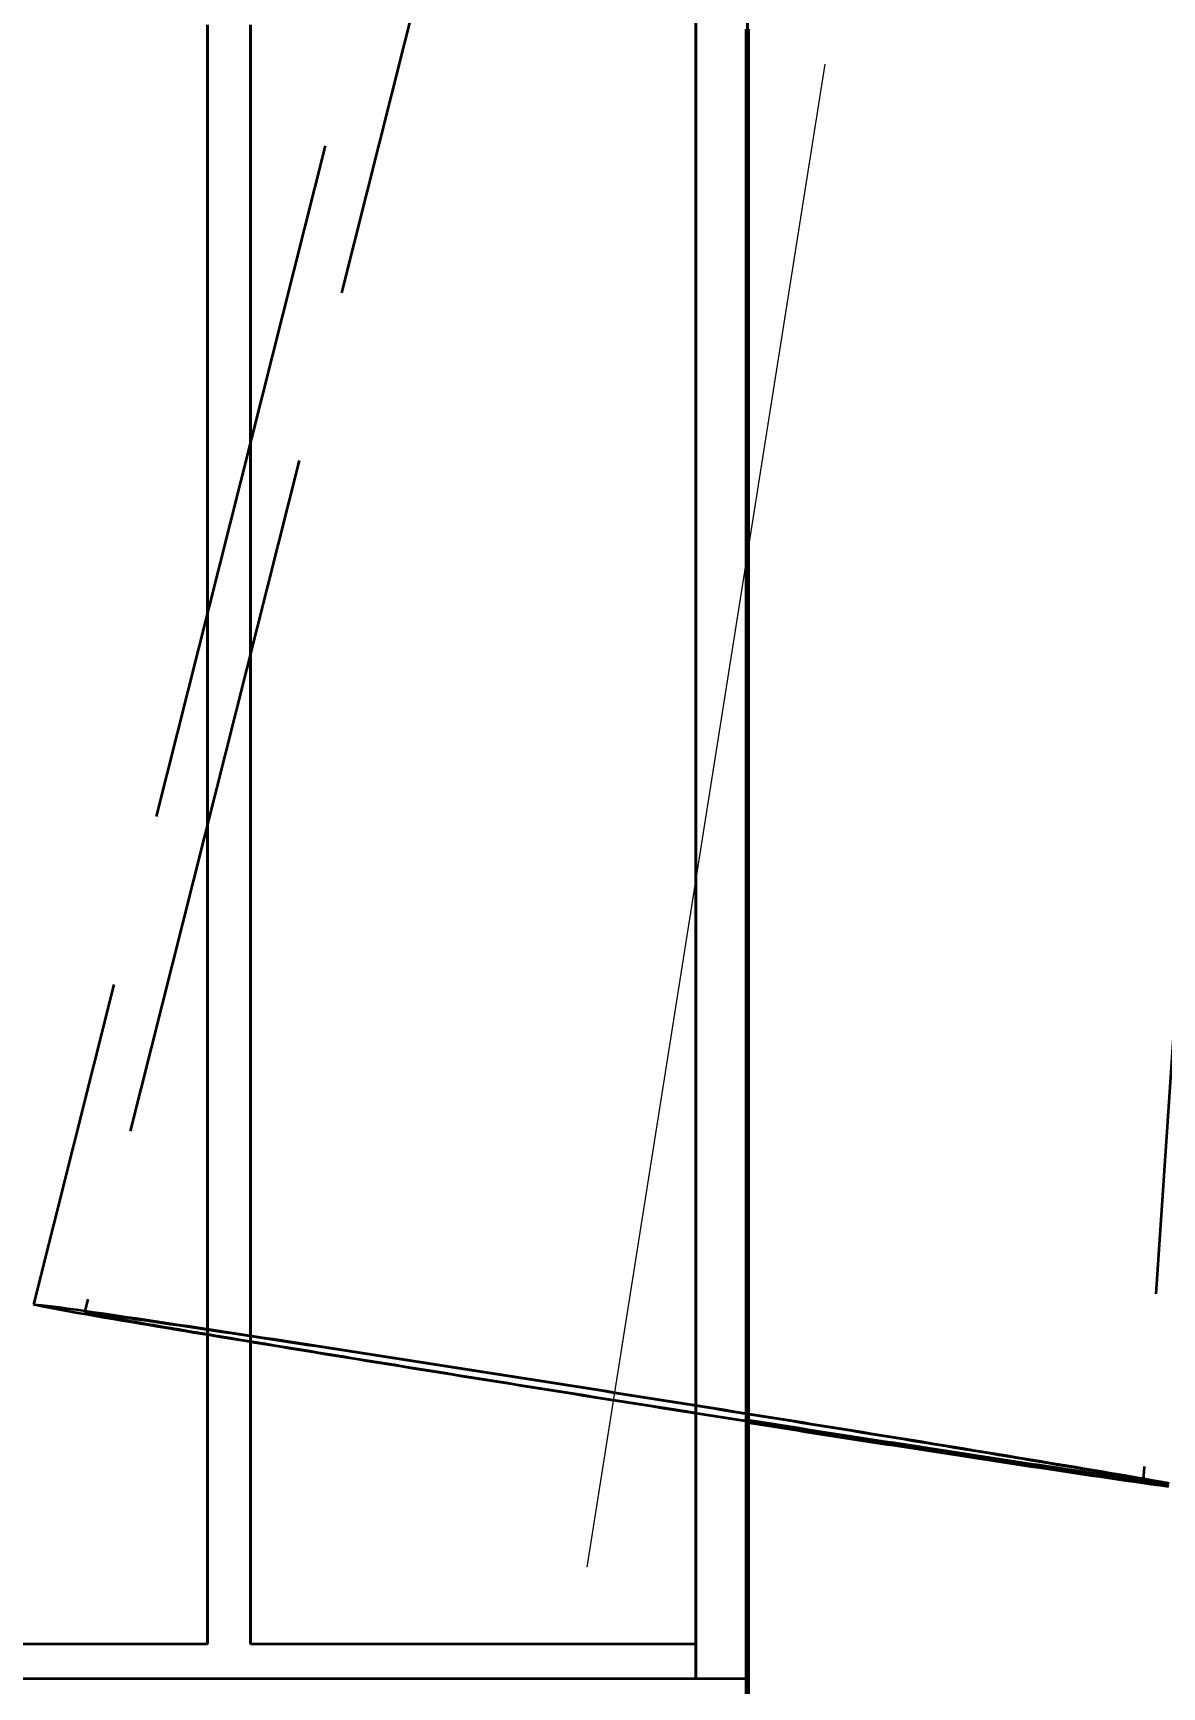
# Model space of a CAD drawing. Header units: millimetres. Extents: x 0 to 2382, y 0 to 420.
# Drawn here: x 140.27 to 146.8, y 218.35 to 227.91 of the extents above; entities that cross this region are included whole.
import ezdxf

# ---------------------------------------------------------------- set-up
doc = ezdxf.new("R2010")
doc.units = ezdxf.units.MM
doc.linetypes.add('IRAM-E-TRAZOS', pattern=[5, 4, -1])
doc.linetypes.add('IRAM-F-TRAZO-PUNTO', pattern=[20, 15, -2, 1, -2])
for name, color, linetype, lineweight in [('01-VISIBLE', 7, 'CONTINUOUS', 70), ('02-OCULTA', 4, 'IRAM-E-TRAZOS', 35), ('03-EJE', 1, 'IRAM-F-TRAZO-PUNTO', 18), ('04-COTA', 3, 'CONTINUOUS', 18)]:
    doc.layers.add(name, color=color, linetype=linetype, lineweight=lineweight)
doc.styles.add('ISO3098', font='isocpeur.ttf')
doc.dimstyles.new('FLAMA-IRAM', dxfattribs={"dimtxt": 3.5, "dimasz": 3.5, "dimexe": 2, "dimexo": 1.5, "dimgap": 1, "dimtad": 1, "dimdec": 1, "dimtxsty": 'ISO3098', "dimblk": 'IRAM_FLECHA', "dimblk1": 'IRAM_FLECHA', "dimblk2": 'IRAM_FLECHA', "dimcen": 2.5, "dimclrd": 256, "dimclre": 256, "dimclrt": 256, "dimazin": 3, "dimtfac": 1, "dimtmove": 0, "dimatfit": 3, "dimlwd": 18, "dimlwe": 18})

# ---------------------------------------------------------------- blocks, each defined once
blk = doc.blocks.new('IRAM_FLECHA')
blk.add_solid([(0, 0), (-1, 0.125), (-1, -0.125)])

msp = doc.modelspace()

# ---------------------------------------------------------------- linework, layer by layer
at = {"layer": '01-VISIBLE'}
for points in [[(144.4, 218.3125), (144.4, 218.4), (144.4, 218.4875), (144.4, 218.575), (144.4, 218.6625), (144.4, 218.75), (144.4, 218.8375), (144.4, 218.925), (144.4, 219.0125), (144.4, 219.1), (144.4, 219.1875), (144.4, 219.275), (144.4, 219.3625), (144.4, 219.45), (144.4, 219.5375), (144.4, 219.625), (144.4, 219.7125), (144.4, 219.8), (144.4, 219.8875), (144.4, 219.975), (144.4, 220.0625), (144.4, 220.15), (144.4, 220.2375), (144.4, 220.325), (144.4, 220.4125), (144.4, 220.5), (144.4, 220.5875), (144.4, 220.675), (144.4, 220.7625), (144.4, 220.85), (144.4, 220.9375), (144.4, 221.025), (144.4, 221.1125), (144.4, 221.2), (144.4, 221.2875), (144.4, 221.375), (144.4, 221.4625), (144.4, 221.55), (144.4, 221.6375), (144.4, 221.725), (144.4, 221.8125), (144.4, 221.9), (144.4, 221.9875), (144.4, 222.075), (144.4, 222.1625), (144.4, 222.25), (144.4, 222.3375), (144.4, 222.425), (144.4, 222.5125), (144.4, 222.6), (144.4, 222.6875), (144.4, 222.775), (144.4, 222.8625), (144.4, 222.95), (144.4, 223.0375), (144.4, 223.125), (144.4, 223.2125), (144.4, 223.3), (144.4, 223.3875), (144.4, 223.475), (144.4, 223.5625), (144.4, 223.65), (144.4, 223.7375), (144.4, 223.825), (144.4, 223.9125), (144.4, 224), (144.4, 224.0875), (144.4, 224.175), (144.4, 224.2625), (144.4, 224.35), (144.4, 224.4375), (144.4, 224.525), (144.4, 224.6125), (144.4, 224.7), (144.4, 224.7875), (144.4, 224.875), (144.4, 224.9625), (144.4, 225.05), (144.4, 225.1375), (144.4, 225.225), (144.4, 225.3125), (144.4, 225.4), (144.4, 225.4875), (144.4, 225.575), (144.4, 225.6625), (144.4, 225.75), (144.4, 225.8375), (144.4, 225.925), (144.4, 226.0125), (144.4, 226.1), (144.4, 226.1875), (144.4, 226.275), (144.4, 226.3625), (144.4, 226.45), (144.4, 226.5375), (144.4, 226.625), (144.4, 226.7125), (144.4, 226.8), (144.4, 226.8875), (144.4, 226.975), (144.4, 227.0625), (144.4, 227.15), (144.4, 227.2375), (144.4, 227.325), (144.4, 227.4125), (144.4, 227.5), (144.4, 227.5875), (144.4, 227.675), (144.4, 227.7625), (144.4, 227.85), (144.4, 227.9375)], [(146.8353, 219.5172), (146.7855, 219.524), (146.7357, 219.5309), (146.6859, 219.538), (146.6361, 219.5451), (146.5864, 219.5523), (146.5366, 219.5596), (146.4869, 219.5668), (146.4372, 219.5741), (146.3874, 219.5815), (146.3377, 219.5889), (146.288, 219.5963), (146.2383, 219.6037), (146.1886, 219.6111), (146.1389, 219.6186), (146.0891, 219.6261), (146.0394, 219.6336), (145.9897, 219.6411), (145.94, 219.6486), (145.8903, 219.6562), (145.8406, 219.6637), (145.7909, 219.6713), (145.7412, 219.6789), (145.6916, 219.6864), (145.6419, 219.694), (145.5922, 219.7017), (145.5425, 219.7093), (145.4928, 219.7169), (145.4431, 219.7245), (145.3934, 219.7322), (145.3438, 219.7398), (145.2941, 219.7475), (145.2444, 219.7552), (145.1947, 219.7628), (145.145, 219.7705), (145.0954, 219.7782), (145.0457, 219.7859), (144.996, 219.7936), (144.9463, 219.8013), (144.8967, 219.809), (144.847, 219.8168), (144.7973, 219.8245), (144.7477, 219.8322), (144.698, 219.84), (144.6483, 219.8477), (144.5987, 219.8555), (144.549, 219.8633), (144.4993, 219.871), (144.4497, 219.8788), (144.4, 219.8866)]]:
    msp.add_lwpolyline(points, dxfattribs=at)
at = {"layer": '02-OCULTA'}
for p, q in [((145.4714, 239.989), (140.5649, 220.5174)), ((148.0394, 239.5823), (146.6886, 219.5475)), ((144.4, 236.9601), (140.2686, 220.5643)), ((141.275, 218.6), (138.7, 218.6)), ((144.1, 218.6), (141.525, 218.6)), ((144.4, 218.4), (138.4, 218.4)), ((144.1, 218.4), (138.7, 218.4))]:
    msp.add_line(p, q, dxfattribs=at)
for points in [[(144.1, 218.4), (144.1, 218.463), (144.1, 218.526), (144.1, 218.589), (144.1, 218.652), (144.1, 218.715), (144.1, 218.778), (144.1, 218.841), (144.1, 218.904), (144.1, 218.967), (144.1, 219.03), (144.1, 219.093), (144.1, 219.156), (144.1, 219.219), (144.1, 219.282), (144.1, 219.345), (144.1, 219.408), (144.1, 219.471), (144.1, 219.534), (144.1, 219.597), (144.1, 219.66), (144.1, 219.723), (144.1, 219.786), (144.1, 219.849), (144.1, 219.912), (144.1, 219.975), (144.1, 220.038), (144.1, 220.101), (144.1, 220.164), (144.1, 220.227), (144.1, 220.29), (144.1, 220.353), (144.1, 220.416), (144.1, 220.479), (144.1, 220.542), (144.1, 220.605), (144.1, 220.668), (144.1, 220.731), (144.1, 220.794), (144.1, 220.857), (144.1, 220.92), (144.1, 220.983), (144.1, 221.046), (144.1, 221.109), (144.1, 221.172), (144.1, 221.235), (144.1, 221.298), (144.1, 221.361), (144.1, 221.424), (144.1, 221.487), (144.1, 221.55), (144.1, 221.613), (144.1, 221.676), (144.1, 221.739), (144.1, 221.802), (144.1, 221.865), (144.1, 221.928), (144.1, 221.991), (144.1, 222.054), (144.1, 222.117), (144.1, 222.18), (144.1, 222.243), (144.1, 222.306), (144.1, 222.369), (144.1, 222.432), (144.1, 222.495), (144.1, 222.558), (144.1, 222.621), (144.1, 222.684), (144.1, 222.747), (144.1, 222.81), (144.1, 222.873), (144.1, 222.936), (144.1, 222.999), (144.1, 223.062), (144.1, 223.125), (144.1, 223.188), (144.1, 223.251), (144.1, 223.314), (144.1, 223.377), (144.1, 223.44), (144.1, 223.503), (144.1, 223.566), (144.1, 223.629), (144.1, 223.692), (144.1, 223.755), (144.1, 223.818), (144.1, 223.881), (144.1, 223.944), (144.1, 224.007), (144.1, 224.07), (144.1, 224.133), (144.1, 224.196), (144.1, 224.259), (144.1, 224.322), (144.1, 224.385), (144.1, 224.448), (144.1, 224.511), (144.1, 224.574), (144.1, 224.637), (144.1, 224.7), (144.1, 224.763), (144.1, 224.826), (144.1, 224.889), (144.1, 224.952), (144.1, 225.015), (144.1, 225.078), (144.1, 225.141), (144.1, 225.204), (144.1, 225.267), (144.1, 225.33), (144.1, 225.393), (144.1, 225.456), (144.1, 225.519), (144.1, 225.582), (144.1, 225.645), (144.1, 225.708), (144.1, 225.771), (144.1, 225.834), (144.1, 225.897), (144.1, 225.96), (144.1, 226.023), (144.1, 226.086), (144.1, 226.149), (144.1, 226.212), (144.1, 226.275), (144.1, 226.338), (144.1, 226.401), (144.1, 226.464), (144.1, 226.527), (144.1, 226.59), (144.1, 226.653), (144.1, 226.716), (144.1, 226.779), (144.1, 226.842), (144.1, 226.905), (144.1, 226.968), (144.1, 227.031), (144.1, 227.094), (144.1, 227.157), (144.1, 227.22), (144.1, 227.283), (144.1, 227.346), (144.1, 227.409), (144.1, 227.472), (144.1, 227.535), (144.1, 227.598), (144.1, 227.661), (144.1, 227.724), (144.1, 227.787), (144.1, 227.85), (144.1, 227.913), (144.1, 227.976)], [(144.1, 227.976), (144.1, 227.913), (144.1, 227.85), (144.1, 227.787), (144.1, 227.724), (144.1, 227.661), (144.1, 227.598), (144.1, 227.535), (144.1, 227.472), (144.1, 227.409), (144.1, 227.346), (144.1, 227.283), (144.1, 227.22), (144.1, 227.157), (144.1, 227.094), (144.1, 227.031), (144.1, 226.968), (144.1, 226.905), (144.1, 226.842), (144.1, 226.779), (144.1, 226.716), (144.1, 226.653), (144.1, 226.59), (144.1, 226.527), (144.1, 226.464), (144.1, 226.401), (144.1, 226.338), (144.1, 226.275), (144.1, 226.212), (144.1, 226.149), (144.1, 226.086), (144.1, 226.023), (144.1, 225.96), (144.1, 225.897), (144.1, 225.834), (144.1, 225.771), (144.1, 225.708), (144.1, 225.645), (144.1, 225.582), (144.1, 225.519), (144.1, 225.456), (144.1, 225.393), (144.1, 225.33), (144.1, 225.267), (144.1, 225.204), (144.1, 225.141), (144.1, 225.078), (144.1, 225.015), (144.1, 224.952), (144.1, 224.889), (144.1, 224.826), (144.1, 224.763), (144.1, 224.7), (144.1, 224.637), (144.1, 224.574), (144.1, 224.511), (144.1, 224.448), (144.1, 224.385), (144.1, 224.322), (144.1, 224.259), (144.1, 224.196), (144.1, 224.133), (144.1, 224.07), (144.1, 224.007), (144.1, 223.944), (144.1, 223.881), (144.1, 223.818), (144.1, 223.755), (144.1, 223.692), (144.1, 223.629), (144.1, 223.566), (144.1, 223.503), (144.1, 223.44), (144.1, 223.377), (144.1, 223.314), (144.1, 223.251), (144.1, 223.188), (144.1, 223.125), (144.1, 223.062), (144.1, 222.999), (144.1, 222.936), (144.1, 222.873), (144.1, 222.81), (144.1, 222.747), (144.1, 222.684), (144.1, 222.621), (144.1, 222.558), (144.1, 222.495), (144.1, 222.432), (144.1, 222.369), (144.1, 222.306), (144.1, 222.243), (144.1, 222.18), (144.1, 222.117), (144.1, 222.054), (144.1, 221.991), (144.1, 221.928), (144.1, 221.865), (144.1, 221.802), (144.1, 221.739), (144.1, 221.676), (144.1, 221.613), (144.1, 221.55), (144.1, 221.487), (144.1, 221.424), (144.1, 221.361), (144.1, 221.298), (144.1, 221.235), (144.1, 221.172), (144.1, 221.109), (144.1, 221.046), (144.1, 220.983), (144.1, 220.92), (144.1, 220.857), (144.1, 220.794), (144.1, 220.731), (144.1, 220.668), (144.1, 220.605), (144.1, 220.542), (144.1, 220.479), (144.1, 220.416), (144.1, 220.353), (144.1, 220.29), (144.1, 220.227), (144.1, 220.164), (144.1, 220.101), (144.1, 220.038), (144.1, 219.975), (144.1, 219.912), (144.1, 219.849), (144.1, 219.786), (144.1, 219.723), (144.1, 219.66), (144.1, 219.597), (144.1, 219.534), (144.1, 219.471), (144.1, 219.408), (144.1, 219.345), (144.1, 219.282), (144.1, 219.219), (144.1, 219.156), (144.1, 219.093), (144.1, 219.03), (144.1, 218.967), (144.1, 218.904), (144.1, 218.841), (144.1, 218.778), (144.1, 218.715), (144.1, 218.652), (144.1, 218.589), (144.1, 218.526), (144.1, 218.463), (144.1, 218.4)], [(144.4, 218.4), (144.4, 218.463), (144.4, 218.526), (144.4, 218.589), (144.4, 218.652), (144.4, 218.715), (144.4, 218.778), (144.4, 218.841), (144.4, 218.904), (144.4, 218.967), (144.4, 219.03), (144.4, 219.093), (144.4, 219.156), (144.4, 219.219), (144.4, 219.282), (144.4, 219.345), (144.4, 219.408), (144.4, 219.471), (144.4, 219.534), (144.4, 219.597), (144.4, 219.66), (144.4, 219.723), (144.4, 219.786), (144.4, 219.849), (144.4, 219.912), (144.4, 219.975), (144.4, 220.038), (144.4, 220.101), (144.4, 220.164), (144.4, 220.227), (144.4, 220.29), (144.4, 220.353), (144.4, 220.416), (144.4, 220.479), (144.4, 220.542), (144.4, 220.605), (144.4, 220.668), (144.4, 220.731), (144.4, 220.794), (144.4, 220.857), (144.4, 220.92), (144.4, 220.983), (144.4, 221.046), (144.4, 221.109), (144.4, 221.172), (144.4, 221.235), (144.4, 221.298), (144.4, 221.361), (144.4, 221.424), (144.4, 221.487), (144.4, 221.55), (144.4, 221.613), (144.4, 221.676), (144.4, 221.739), (144.4, 221.802), (144.4, 221.865), (144.4, 221.928), (144.4, 221.991), (144.4, 222.054), (144.4, 222.117), (144.4, 222.18), (144.4, 222.243), (144.4, 222.306), (144.4, 222.369), (144.4, 222.432), (144.4, 222.495), (144.4, 222.558), (144.4, 222.621), (144.4, 222.684), (144.4, 222.747), (144.4, 222.81), (144.4, 222.873), (144.4, 222.936), (144.4, 222.999), (144.4, 223.062), (144.4, 223.125), (144.4, 223.188), (144.4, 223.251), (144.4, 223.314), (144.4, 223.377), (144.4, 223.44), (144.4, 223.503), (144.4, 223.566), (144.4, 223.629), (144.4, 223.692), (144.4, 223.755), (144.4, 223.818), (144.4, 223.881), (144.4, 223.944), (144.4, 224.007), (144.4, 224.07), (144.4, 224.133), (144.4, 224.196), (144.4, 224.259), (144.4, 224.322), (144.4, 224.385), (144.4, 224.448), (144.4, 224.511), (144.4, 224.574), (144.4, 224.637), (144.4, 224.7), (144.4, 224.763), (144.4, 224.826), (144.4, 224.889), (144.4, 224.952), (144.4, 225.015), (144.4, 225.078), (144.4, 225.141), (144.4, 225.204), (144.4, 225.267), (144.4, 225.33), (144.4, 225.393), (144.4, 225.456), (144.4, 225.519), (144.4, 225.582), (144.4, 225.645), (144.4, 225.708), (144.4, 225.771), (144.4, 225.834), (144.4, 225.897), (144.4, 225.96), (144.4, 226.023), (144.4, 226.086), (144.4, 226.149), (144.4, 226.212), (144.4, 226.275), (144.4, 226.338), (144.4, 226.401), (144.4, 226.464), (144.4, 226.527), (144.4, 226.59), (144.4, 226.653), (144.4, 226.716), (144.4, 226.779), (144.4, 226.842), (144.4, 226.905), (144.4, 226.968), (144.4, 227.031), (144.4, 227.094), (144.4, 227.157), (144.4, 227.22), (144.4, 227.283), (144.4, 227.346), (144.4, 227.409), (144.4, 227.472), (144.4, 227.535), (144.4, 227.598), (144.4, 227.661), (144.4, 227.724), (144.4, 227.787), (144.4, 227.85), (144.4, 227.913), (144.4, 227.976)], [(144.4, 227.976), (144.4, 227.913), (144.4, 227.85), (144.4, 227.787), (144.4, 227.724), (144.4, 227.661), (144.4, 227.598), (144.4, 227.535), (144.4, 227.472), (144.4, 227.409), (144.4, 227.346), (144.4, 227.283), (144.4, 227.22), (144.4, 227.157), (144.4, 227.094), (144.4, 227.031), (144.4, 226.968), (144.4, 226.905), (144.4, 226.842), (144.4, 226.779), (144.4, 226.716), (144.4, 226.653), (144.4, 226.59), (144.4, 226.527), (144.4, 226.464), (144.4, 226.401), (144.4, 226.338), (144.4, 226.275), (144.4, 226.212), (144.4, 226.149), (144.4, 226.086), (144.4, 226.023), (144.4, 225.96), (144.4, 225.897), (144.4, 225.834), (144.4, 225.771), (144.4, 225.708), (144.4, 225.645), (144.4, 225.582), (144.4, 225.519), (144.4, 225.456), (144.4, 225.393), (144.4, 225.33), (144.4, 225.267), (144.4, 225.204), (144.4, 225.141), (144.4, 225.078), (144.4, 225.015), (144.4, 224.952), (144.4, 224.889), (144.4, 224.826), (144.4, 224.763), (144.4, 224.7), (144.4, 224.637), (144.4, 224.574), (144.4, 224.511), (144.4, 224.448), (144.4, 224.385), (144.4, 224.322), (144.4, 224.259), (144.4, 224.196), (144.4, 224.133), (144.4, 224.07), (144.4, 224.007), (144.4, 223.944), (144.4, 223.881), (144.4, 223.818), (144.4, 223.755), (144.4, 223.692), (144.4, 223.629), (144.4, 223.566), (144.4, 223.503), (144.4, 223.44), (144.4, 223.377), (144.4, 223.314), (144.4, 223.251), (144.4, 223.188), (144.4, 223.125), (144.4, 223.062), (144.4, 222.999), (144.4, 222.936), (144.4, 222.873), (144.4, 222.81), (144.4, 222.747), (144.4, 222.684), (144.4, 222.621), (144.4, 222.558), (144.4, 222.495), (144.4, 222.432), (144.4, 222.369), (144.4, 222.306), (144.4, 222.243), (144.4, 222.18), (144.4, 222.117), (144.4, 222.054), (144.4, 221.991), (144.4, 221.928), (144.4, 221.865), (144.4, 221.802), (144.4, 221.739), (144.4, 221.676), (144.4, 221.613), (144.4, 221.55), (144.4, 221.487), (144.4, 221.424), (144.4, 221.361), (144.4, 221.298), (144.4, 221.235), (144.4, 221.172), (144.4, 221.109), (144.4, 221.046), (144.4, 220.983), (144.4, 220.92), (144.4, 220.857), (144.4, 220.794), (144.4, 220.731), (144.4, 220.668), (144.4, 220.605), (144.4, 220.542), (144.4, 220.479), (144.4, 220.416), (144.4, 220.353), (144.4, 220.29), (144.4, 220.227), (144.4, 220.164), (144.4, 220.101), (144.4, 220.038), (144.4, 219.975), (144.4, 219.912), (144.4, 219.849), (144.4, 219.786), (144.4, 219.723), (144.4, 219.66), (144.4, 219.597), (144.4, 219.534), (144.4, 219.471), (144.4, 219.408), (144.4, 219.345), (144.4, 219.282), (144.4, 219.219), (144.4, 219.156), (144.4, 219.093), (144.4, 219.03), (144.4, 218.967), (144.4, 218.904), (144.4, 218.841), (144.4, 218.778), (144.4, 218.715), (144.4, 218.652), (144.4, 218.589), (144.4, 218.526), (144.4, 218.463), (144.4, 218.4)], [(141.275, 218.6), (141.275, 218.662), (141.275, 218.724), (141.275, 218.786), (141.275, 218.848), (141.275, 218.91), (141.275, 218.972), (141.275, 219.034), (141.275, 219.096), (141.275, 219.158), (141.275, 219.22), (141.275, 219.282), (141.275, 219.344), (141.275, 219.406), (141.275, 219.468), (141.275, 219.53), (141.275, 219.592), (141.275, 219.654), (141.275, 219.716), (141.275, 219.778), (141.275, 219.84), (141.275, 219.902), (141.275, 219.964), (141.275, 220.026), (141.275, 220.088), (141.275, 220.15), (141.275, 220.212), (141.275, 220.274), (141.275, 220.336), (141.275, 220.398), (141.275, 220.46), (141.275, 220.522), (141.275, 220.584), (141.275, 220.646), (141.275, 220.708), (141.275, 220.77), (141.275, 220.832), (141.275, 220.894), (141.275, 220.956), (141.275, 221.018), (141.275, 221.08), (141.275, 221.142), (141.275, 221.204), (141.275, 221.266), (141.275, 221.328), (141.275, 221.39), (141.275, 221.452), (141.275, 221.514), (141.275, 221.576), (141.275, 221.638), (141.275, 221.7), (141.275, 221.762), (141.275, 221.824), (141.275, 221.886), (141.275, 221.948), (141.275, 222.01), (141.275, 222.072), (141.275, 222.134), (141.275, 222.196), (141.275, 222.258), (141.275, 222.32), (141.275, 222.382), (141.275, 222.444), (141.275, 222.506), (141.275, 222.568), (141.275, 222.63), (141.275, 222.692), (141.275, 222.754), (141.275, 222.816), (141.275, 222.878), (141.275, 222.94), (141.275, 223.002), (141.275, 223.064), (141.275, 223.126), (141.275, 223.188), (141.275, 223.25), (141.275, 223.312), (141.275, 223.374), (141.275, 223.436), (141.275, 223.498), (141.275, 223.56), (141.275, 223.622), (141.275, 223.684), (141.275, 223.746), (141.275, 223.808), (141.275, 223.87), (141.275, 223.932), (141.275, 223.994), (141.275, 224.056), (141.275, 224.118), (141.275, 224.18), (141.275, 224.242), (141.275, 224.304), (141.275, 224.366), (141.275, 224.428), (141.275, 224.49), (141.275, 224.552), (141.275, 224.614), (141.275, 224.676), (141.275, 224.738), (141.275, 224.8), (141.275, 224.862), (141.275, 224.924), (141.275, 224.986), (141.275, 225.048), (141.275, 225.11), (141.275, 225.172), (141.275, 225.234), (141.275, 225.296), (141.275, 225.358), (141.275, 225.42), (141.275, 225.482), (141.275, 225.544), (141.275, 225.606), (141.275, 225.668), (141.275, 225.73), (141.275, 225.792), (141.275, 225.854), (141.275, 225.916), (141.275, 225.978), (141.275, 226.04), (141.275, 226.102), (141.275, 226.164), (141.275, 226.226), (141.275, 226.288), (141.275, 226.35), (141.275, 226.412), (141.275, 226.474), (141.275, 226.536), (141.275, 226.598), (141.275, 226.66), (141.275, 226.722), (141.275, 226.784), (141.275, 226.846), (141.275, 226.908), (141.275, 226.97), (141.275, 227.032), (141.275, 227.094), (141.275, 227.156), (141.275, 227.218), (141.275, 227.28), (141.275, 227.342), (141.275, 227.404), (141.275, 227.466), (141.275, 227.528), (141.275, 227.59), (141.275, 227.652), (141.275, 227.714), (141.275, 227.776), (141.275, 227.838), (141.275, 227.9), (141.275, 227.962)], [(141.275, 227.962), (141.275, 227.9), (141.275, 227.838), (141.275, 227.776), (141.275, 227.714), (141.275, 227.652), (141.275, 227.59), (141.275, 227.528), (141.275, 227.466), (141.275, 227.404), (141.275, 227.342), (141.275, 227.28), (141.275, 227.218), (141.275, 227.156), (141.275, 227.094), (141.275, 227.032), (141.275, 226.97), (141.275, 226.908), (141.275, 226.846), (141.275, 226.784), (141.275, 226.722), (141.275, 226.66), (141.275, 226.598), (141.275, 226.536), (141.275, 226.474), (141.275, 226.412), (141.275, 226.35), (141.275, 226.288), (141.275, 226.226), (141.275, 226.164), (141.275, 226.102), (141.275, 226.04), (141.275, 225.978), (141.275, 225.916), (141.275, 225.854), (141.275, 225.792), (141.275, 225.73), (141.275, 225.668), (141.275, 225.606), (141.275, 225.544), (141.275, 225.482), (141.275, 225.42), (141.275, 225.358), (141.275, 225.296), (141.275, 225.234), (141.275, 225.172), (141.275, 225.11), (141.275, 225.048), (141.275, 224.986), (141.275, 224.924), (141.275, 224.862), (141.275, 224.8), (141.275, 224.738), (141.275, 224.676), (141.275, 224.614), (141.275, 224.552), (141.275, 224.49), (141.275, 224.428), (141.275, 224.366), (141.275, 224.304), (141.275, 224.242), (141.275, 224.18), (141.275, 224.118), (141.275, 224.056), (141.275, 223.994), (141.275, 223.932), (141.275, 223.87), (141.275, 223.808), (141.275, 223.746), (141.275, 223.684), (141.275, 223.622), (141.275, 223.56), (141.275, 223.498), (141.275, 223.436), (141.275, 223.374), (141.275, 223.312), (141.275, 223.25), (141.275, 223.188), (141.275, 223.126), (141.275, 223.064), (141.275, 223.002), (141.275, 222.94), (141.275, 222.878), (141.275, 222.816), (141.275, 222.754), (141.275, 222.692), (141.275, 222.63), (141.275, 222.568), (141.275, 222.506), (141.275, 222.444), (141.275, 222.382), (141.275, 222.32), (141.275, 222.258), (141.275, 222.196), (141.275, 222.134), (141.275, 222.072), (141.275, 222.01), (141.275, 221.948), (141.275, 221.886), (141.275, 221.824), (141.275, 221.762), (141.275, 221.7), (141.275, 221.638), (141.275, 221.576), (141.275, 221.514), (141.275, 221.452), (141.275, 221.39), (141.275, 221.328), (141.275, 221.266), (141.275, 221.204), (141.275, 221.142), (141.275, 221.08), (141.275, 221.018), (141.275, 220.956), (141.275, 220.894), (141.275, 220.832), (141.275, 220.77), (141.275, 220.708), (141.275, 220.646), (141.275, 220.584), (141.275, 220.522), (141.275, 220.46), (141.275, 220.398), (141.275, 220.336), (141.275, 220.274), (141.275, 220.212), (141.275, 220.15), (141.275, 220.088), (141.275, 220.026), (141.275, 219.964), (141.275, 219.902), (141.275, 219.84), (141.275, 219.778), (141.275, 219.716), (141.275, 219.654), (141.275, 219.592), (141.275, 219.53), (141.275, 219.468), (141.275, 219.406), (141.275, 219.344), (141.275, 219.282), (141.275, 219.22), (141.275, 219.158), (141.275, 219.096), (141.275, 219.034), (141.275, 218.972), (141.275, 218.91), (141.275, 218.848), (141.275, 218.786), (141.275, 218.724), (141.275, 218.662), (141.275, 218.6)], [(141.525, 218.6), (141.525, 218.662), (141.525, 218.724), (141.525, 218.786), (141.525, 218.848), (141.525, 218.91), (141.525, 218.972), (141.525, 219.034), (141.525, 219.096), (141.525, 219.158), (141.525, 219.22), (141.525, 219.282), (141.525, 219.344), (141.525, 219.406), (141.525, 219.468), (141.525, 219.53), (141.525, 219.592), (141.525, 219.654), (141.525, 219.716), (141.525, 219.778), (141.525, 219.84), (141.525, 219.902), (141.525, 219.964), (141.525, 220.026), (141.525, 220.088), (141.525, 220.15), (141.525, 220.212), (141.525, 220.274), (141.525, 220.336), (141.525, 220.398), (141.525, 220.46), (141.525, 220.522), (141.525, 220.584), (141.525, 220.646), (141.525, 220.708), (141.525, 220.77), (141.525, 220.832), (141.525, 220.894), (141.525, 220.956), (141.525, 221.018), (141.525, 221.08), (141.525, 221.142), (141.525, 221.204), (141.525, 221.266), (141.525, 221.328), (141.525, 221.39), (141.525, 221.452), (141.525, 221.514), (141.525, 221.576), (141.525, 221.638), (141.525, 221.7), (141.525, 221.762), (141.525, 221.824), (141.525, 221.886), (141.525, 221.948), (141.525, 222.01), (141.525, 222.072), (141.525, 222.134), (141.525, 222.196), (141.525, 222.258), (141.525, 222.32), (141.525, 222.382), (141.525, 222.444), (141.525, 222.506), (141.525, 222.568), (141.525, 222.63), (141.525, 222.692), (141.525, 222.754), (141.525, 222.816), (141.525, 222.878), (141.525, 222.94), (141.525, 223.002), (141.525, 223.064), (141.525, 223.126), (141.525, 223.188), (141.525, 223.25), (141.525, 223.312), (141.525, 223.374), (141.525, 223.436), (141.525, 223.498), (141.525, 223.56), (141.525, 223.622), (141.525, 223.684), (141.525, 223.746), (141.525, 223.808), (141.525, 223.87), (141.525, 223.932), (141.525, 223.994), (141.525, 224.056), (141.525, 224.118), (141.525, 224.18), (141.525, 224.242), (141.525, 224.304), (141.525, 224.366), (141.525, 224.428), (141.525, 224.49), (141.525, 224.552), (141.525, 224.614), (141.525, 224.676), (141.525, 224.738), (141.525, 224.8), (141.525, 224.862), (141.525, 224.924), (141.525, 224.986), (141.525, 225.048), (141.525, 225.11), (141.525, 225.172), (141.525, 225.234), (141.525, 225.296), (141.525, 225.358), (141.525, 225.42), (141.525, 225.482), (141.525, 225.544), (141.525, 225.606), (141.525, 225.668), (141.525, 225.73), (141.525, 225.792), (141.525, 225.854), (141.525, 225.916), (141.525, 225.978), (141.525, 226.04), (141.525, 226.102), (141.525, 226.164), (141.525, 226.226), (141.525, 226.288), (141.525, 226.35), (141.525, 226.412), (141.525, 226.474), (141.525, 226.536), (141.525, 226.598), (141.525, 226.66), (141.525, 226.722), (141.525, 226.784), (141.525, 226.846), (141.525, 226.908), (141.525, 226.97), (141.525, 227.032), (141.525, 227.094), (141.525, 227.156), (141.525, 227.218), (141.525, 227.28), (141.525, 227.342), (141.525, 227.404), (141.525, 227.466), (141.525, 227.528), (141.525, 227.59), (141.525, 227.652), (141.525, 227.714), (141.525, 227.776), (141.525, 227.838), (141.525, 227.9), (141.525, 227.962)], [(141.525, 227.962), (141.525, 227.9), (141.525, 227.838), (141.525, 227.776), (141.525, 227.714), (141.525, 227.652), (141.525, 227.59), (141.525, 227.528), (141.525, 227.466), (141.525, 227.404), (141.525, 227.342), (141.525, 227.28), (141.525, 227.218), (141.525, 227.156), (141.525, 227.094), (141.525, 227.032), (141.525, 226.97), (141.525, 226.908), (141.525, 226.846), (141.525, 226.784), (141.525, 226.722), (141.525, 226.66), (141.525, 226.598), (141.525, 226.536), (141.525, 226.474), (141.525, 226.412), (141.525, 226.35), (141.525, 226.288), (141.525, 226.226), (141.525, 226.164), (141.525, 226.102), (141.525, 226.04), (141.525, 225.978), (141.525, 225.916), (141.525, 225.854), (141.525, 225.792), (141.525, 225.73), (141.525, 225.668), (141.525, 225.606), (141.525, 225.544), (141.525, 225.482), (141.525, 225.42), (141.525, 225.358), (141.525, 225.296), (141.525, 225.234), (141.525, 225.172), (141.525, 225.11), (141.525, 225.048), (141.525, 224.986), (141.525, 224.924), (141.525, 224.862), (141.525, 224.8), (141.525, 224.738), (141.525, 224.676), (141.525, 224.614), (141.525, 224.552), (141.525, 224.49), (141.525, 224.428), (141.525, 224.366), (141.525, 224.304), (141.525, 224.242), (141.525, 224.18), (141.525, 224.118), (141.525, 224.056), (141.525, 223.994), (141.525, 223.932), (141.525, 223.87), (141.525, 223.808), (141.525, 223.746), (141.525, 223.684), (141.525, 223.622), (141.525, 223.56), (141.525, 223.498), (141.525, 223.436), (141.525, 223.374), (141.525, 223.312), (141.525, 223.25), (141.525, 223.188), (141.525, 223.126), (141.525, 223.064), (141.525, 223.002), (141.525, 222.94), (141.525, 222.878), (141.525, 222.816), (141.525, 222.754), (141.525, 222.692), (141.525, 222.63), (141.525, 222.568), (141.525, 222.506), (141.525, 222.444), (141.525, 222.382), (141.525, 222.32), (141.525, 222.258), (141.525, 222.196), (141.525, 222.134), (141.525, 222.072), (141.525, 222.01), (141.525, 221.948), (141.525, 221.886), (141.525, 221.824), (141.525, 221.762), (141.525, 221.7), (141.525, 221.638), (141.525, 221.576), (141.525, 221.514), (141.525, 221.452), (141.525, 221.39), (141.525, 221.328), (141.525, 221.266), (141.525, 221.204), (141.525, 221.142), (141.525, 221.08), (141.525, 221.018), (141.525, 220.956), (141.525, 220.894), (141.525, 220.832), (141.525, 220.77), (141.525, 220.708), (141.525, 220.646), (141.525, 220.584), (141.525, 220.522), (141.525, 220.46), (141.525, 220.398), (141.525, 220.336), (141.525, 220.274), (141.525, 220.212), (141.525, 220.15), (141.525, 220.088), (141.525, 220.026), (141.525, 219.964), (141.525, 219.902), (141.525, 219.84), (141.525, 219.778), (141.525, 219.716), (141.525, 219.654), (141.525, 219.592), (141.525, 219.53), (141.525, 219.468), (141.525, 219.406), (141.525, 219.344), (141.525, 219.282), (141.525, 219.22), (141.525, 219.158), (141.525, 219.096), (141.525, 219.034), (141.525, 218.972), (141.525, 218.91), (141.525, 218.848), (141.525, 218.786), (141.525, 218.724), (141.525, 218.662), (141.525, 218.6)], [(144.1, 218.6), (144.1, 218.662), (144.1, 218.724), (144.1, 218.786), (144.1, 218.848), (144.1, 218.91), (144.1, 218.972), (144.1, 219.034), (144.1, 219.096), (144.1, 219.158), (144.1, 219.22), (144.1, 219.282), (144.1, 219.344), (144.1, 219.406), (144.1, 219.468), (144.1, 219.53), (144.1, 219.592), (144.1, 219.654), (144.1, 219.716), (144.1, 219.778), (144.1, 219.84), (144.1, 219.902), (144.1, 219.964), (144.1, 220.026), (144.1, 220.088), (144.1, 220.15), (144.1, 220.212), (144.1, 220.274), (144.1, 220.336), (144.1, 220.398), (144.1, 220.46), (144.1, 220.522), (144.1, 220.584), (144.1, 220.646), (144.1, 220.708), (144.1, 220.77), (144.1, 220.832), (144.1, 220.894), (144.1, 220.956), (144.1, 221.018), (144.1, 221.08), (144.1, 221.142), (144.1, 221.204), (144.1, 221.266), (144.1, 221.328), (144.1, 221.39), (144.1, 221.452), (144.1, 221.514), (144.1, 221.576), (144.1, 221.638), (144.1, 221.7), (144.1, 221.762), (144.1, 221.824), (144.1, 221.886), (144.1, 221.948), (144.1, 222.01), (144.1, 222.072), (144.1, 222.134), (144.1, 222.196), (144.1, 222.258), (144.1, 222.32), (144.1, 222.382), (144.1, 222.444), (144.1, 222.506), (144.1, 222.568), (144.1, 222.63), (144.1, 222.692), (144.1, 222.754), (144.1, 222.816), (144.1, 222.878), (144.1, 222.94), (144.1, 223.002), (144.1, 223.064), (144.1, 223.126), (144.1, 223.188), (144.1, 223.25), (144.1, 223.312), (144.1, 223.374), (144.1, 223.436), (144.1, 223.498), (144.1, 223.56), (144.1, 223.622), (144.1, 223.684), (144.1, 223.746), (144.1, 223.808), (144.1, 223.87), (144.1, 223.932), (144.1, 223.994), (144.1, 224.056), (144.1, 224.118), (144.1, 224.18), (144.1, 224.242), (144.1, 224.304), (144.1, 224.366), (144.1, 224.428), (144.1, 224.49), (144.1, 224.552), (144.1, 224.614), (144.1, 224.676), (144.1, 224.738), (144.1, 224.8), (144.1, 224.862), (144.1, 224.924), (144.1, 224.986), (144.1, 225.048), (144.1, 225.11), (144.1, 225.172), (144.1, 225.234), (144.1, 225.296), (144.1, 225.358), (144.1, 225.42), (144.1, 225.482), (144.1, 225.544), (144.1, 225.606), (144.1, 225.668), (144.1, 225.73), (144.1, 225.792), (144.1, 225.854), (144.1, 225.916), (144.1, 225.978), (144.1, 226.04), (144.1, 226.102), (144.1, 226.164), (144.1, 226.226), (144.1, 226.288), (144.1, 226.35), (144.1, 226.412), (144.1, 226.474), (144.1, 226.536), (144.1, 226.598), (144.1, 226.66), (144.1, 226.722), (144.1, 226.784), (144.1, 226.846), (144.1, 226.908), (144.1, 226.97), (144.1, 227.032), (144.1, 227.094), (144.1, 227.156), (144.1, 227.218), (144.1, 227.28), (144.1, 227.342), (144.1, 227.404), (144.1, 227.466), (144.1, 227.528), (144.1, 227.59), (144.1, 227.652), (144.1, 227.714), (144.1, 227.776), (144.1, 227.838), (144.1, 227.9), (144.1, 227.962)], [(144.1, 227.962), (144.1, 227.9), (144.1, 227.838), (144.1, 227.776), (144.1, 227.714), (144.1, 227.652), (144.1, 227.59), (144.1, 227.528), (144.1, 227.466), (144.1, 227.404), (144.1, 227.342), (144.1, 227.28), (144.1, 227.218), (144.1, 227.156), (144.1, 227.094), (144.1, 227.032), (144.1, 226.97), (144.1, 226.908), (144.1, 226.846), (144.1, 226.784), (144.1, 226.722), (144.1, 226.66), (144.1, 226.598), (144.1, 226.536), (144.1, 226.474), (144.1, 226.412), (144.1, 226.35), (144.1, 226.288), (144.1, 226.226), (144.1, 226.164), (144.1, 226.102), (144.1, 226.04), (144.1, 225.978), (144.1, 225.916), (144.1, 225.854), (144.1, 225.792), (144.1, 225.73), (144.1, 225.668), (144.1, 225.606), (144.1, 225.544), (144.1, 225.482), (144.1, 225.42), (144.1, 225.358), (144.1, 225.296), (144.1, 225.234), (144.1, 225.172), (144.1, 225.11), (144.1, 225.048), (144.1, 224.986), (144.1, 224.924), (144.1, 224.862), (144.1, 224.8), (144.1, 224.738), (144.1, 224.676), (144.1, 224.614), (144.1, 224.552), (144.1, 224.49), (144.1, 224.428), (144.1, 224.366), (144.1, 224.304), (144.1, 224.242), (144.1, 224.18), (144.1, 224.118), (144.1, 224.056), (144.1, 223.994), (144.1, 223.932), (144.1, 223.87), (144.1, 223.808), (144.1, 223.746), (144.1, 223.684), (144.1, 223.622), (144.1, 223.56), (144.1, 223.498), (144.1, 223.436), (144.1, 223.374), (144.1, 223.312), (144.1, 223.25), (144.1, 223.188), (144.1, 223.126), (144.1, 223.064), (144.1, 223.002), (144.1, 222.94), (144.1, 222.878), (144.1, 222.816), (144.1, 222.754), (144.1, 222.692), (144.1, 222.63), (144.1, 222.568), (144.1, 222.506), (144.1, 222.444), (144.1, 222.382), (144.1, 222.32), (144.1, 222.258), (144.1, 222.196), (144.1, 222.134), (144.1, 222.072), (144.1, 222.01), (144.1, 221.948), (144.1, 221.886), (144.1, 221.824), (144.1, 221.762), (144.1, 221.7), (144.1, 221.638), (144.1, 221.576), (144.1, 221.514), (144.1, 221.452), (144.1, 221.39), (144.1, 221.328), (144.1, 221.266), (144.1, 221.204), (144.1, 221.142), (144.1, 221.08), (144.1, 221.018), (144.1, 220.956), (144.1, 220.894), (144.1, 220.832), (144.1, 220.77), (144.1, 220.708), (144.1, 220.646), (144.1, 220.584), (144.1, 220.522), (144.1, 220.46), (144.1, 220.398), (144.1, 220.336), (144.1, 220.274), (144.1, 220.212), (144.1, 220.15), (144.1, 220.088), (144.1, 220.026), (144.1, 219.964), (144.1, 219.902), (144.1, 219.84), (144.1, 219.778), (144.1, 219.716), (144.1, 219.654), (144.1, 219.592), (144.1, 219.53), (144.1, 219.468), (144.1, 219.406), (144.1, 219.344), (144.1, 219.282), (144.1, 219.22), (144.1, 219.158), (144.1, 219.096), (144.1, 219.034), (144.1, 218.972), (144.1, 218.91), (144.1, 218.848), (144.1, 218.786), (144.1, 218.724), (144.1, 218.662), (144.1, 218.6)], [(144.4, 227.9375), (144.4, 227.85), (144.4, 227.7625), (144.4, 227.675), (144.4, 227.5875), (144.4, 227.5), (144.4, 227.4125), (144.4, 227.325), (144.4, 227.2375), (144.4, 227.15), (144.4, 227.0625), (144.4, 226.975), (144.4, 226.8875), (144.4, 226.8), (144.4, 226.7125), (144.4, 226.625), (144.4, 226.5375), (144.4, 226.45), (144.4, 226.3625), (144.4, 226.275), (144.4, 226.1875), (144.4, 226.1), (144.4, 226.0125), (144.4, 225.925), (144.4, 225.8375), (144.4, 225.75), (144.4, 225.6625), (144.4, 225.575), (144.4, 225.4875), (144.4, 225.4), (144.4, 225.3125), (144.4, 225.225), (144.4, 225.1375), (144.4, 225.05), (144.4, 224.9625), (144.4, 224.875), (144.4, 224.7875), (144.4, 224.7), (144.4, 224.6125), (144.4, 224.525), (144.4, 224.4375), (144.4, 224.35), (144.4, 224.2625), (144.4, 224.175), (144.4, 224.0875), (144.4, 224), (144.4, 223.9125), (144.4, 223.825), (144.4, 223.7375), (144.4, 223.65), (144.4, 223.5625), (144.4, 223.475), (144.4, 223.3875), (144.4, 223.3), (144.4, 223.2125), (144.4, 223.125), (144.4, 223.0375), (144.4, 222.95), (144.4, 222.8625), (144.4, 222.775), (144.4, 222.6875), (144.4, 222.6), (144.4, 222.5125), (144.4, 222.425), (144.4, 222.3375), (144.4, 222.25), (144.4, 222.1625), (144.4, 222.075), (144.4, 221.9875), (144.4, 221.9), (144.4, 221.8125), (144.4, 221.725), (144.4, 221.6375), (144.4, 221.55), (144.4, 221.4625), (144.4, 221.375), (144.4, 221.2875), (144.4, 221.2), (144.4, 221.1125), (144.4, 221.025), (144.4, 220.9375), (144.4, 220.85), (144.4, 220.7625), (144.4, 220.675), (144.4, 220.5875), (144.4, 220.5), (144.4, 220.4125), (144.4, 220.325), (144.4, 220.2375), (144.4, 220.15), (144.4, 220.0625), (144.4, 219.975), (144.4, 219.8875), (144.4, 219.8), (144.4, 219.7125), (144.4, 219.625), (144.4, 219.5375), (144.4, 219.45), (144.4, 219.3625), (144.4, 219.275), (144.4, 219.1875), (144.4, 219.1), (144.4, 219.0125), (144.4, 218.925), (144.4, 218.8375), (144.4, 218.75), (144.4, 218.6625), (144.4, 218.575), (144.4, 218.4875), (144.4, 218.4), (144.4, 218.3125)], [(141.2496, 220.3919), (141.1978, 220.4005), (141.1461, 220.4091), (141.0944, 220.4177), (141.0427, 220.4263), (140.9909, 220.435), (140.9392, 220.4436), (140.8875, 220.4523), (140.8358, 220.4611), (140.7841, 220.4698), (140.7324, 220.4786), (140.6807, 220.4875), (140.629, 220.4963), (140.5774, 220.5053), (140.5257, 220.5143), (140.4741, 220.5234), (140.4225, 220.5327), (140.3709, 220.5422), (140.3194, 220.552), (140.2686, 220.5643)], [(140.2686, 220.5643), (140.3183, 220.5605), (140.3679, 220.5543), (140.4175, 220.5477), (140.467, 220.5409), (140.5165, 220.534), (140.5661, 220.527), (140.6156, 220.5199), (140.6651, 220.5128), (140.7145, 220.5056), (140.764, 220.4983), (140.8135, 220.4911), (140.863, 220.4837), (140.9124, 220.4764), (140.9619, 220.469), (141.0113, 220.4617), (141.0608, 220.4543), (141.1103, 220.4468), (141.1597, 220.4394), (141.2092, 220.4319), (141.2586, 220.4245), (141.308, 220.417), (141.3575, 220.4095), (141.4069, 220.402), (141.4564, 220.3944), (141.5058, 220.3869), (141.5552, 220.3794), (141.6047, 220.3718), (141.6541, 220.3642), (141.7035, 220.3567), (141.7529, 220.3491), (141.8024, 220.3415), (141.8518, 220.3339), (141.9012, 220.3263), (141.9506, 220.3186), (142.0001, 220.311), (142.0495, 220.3034), (142.0989, 220.2957), (142.1483, 220.2881), (142.1977, 220.2804), (142.2471, 220.2728), (142.2966, 220.2651), (142.346, 220.2574), (142.3954, 220.2497), (142.4448, 220.242), (142.4942, 220.2344), (142.5436, 220.2267), (142.593, 220.2189), (142.6424, 220.2112), (142.6918, 220.2035), (142.7412, 220.1958), (142.7907, 220.1881), (142.8401, 220.1803), (142.8895, 220.1726), (142.9389, 220.1648), (142.9883, 220.1571), (143.0377, 220.1493), (143.0871, 220.1416), (143.1365, 220.1338), (143.1859, 220.126), (143.2353, 220.1182), (143.2847, 220.1104), (143.334, 220.1027), (143.3834, 220.0949), (143.4328, 220.0871), (143.4822, 220.0793), (143.5316, 220.0714), (143.581, 220.0636), (143.6304, 220.0558), (143.6798, 220.048), (143.7292, 220.0402), (143.7786, 220.0323), (143.828, 220.0245), (143.8773, 220.0166), (143.9267, 220.0088), (143.9761, 220.0009), (144.0255, 219.9931), (144.0749, 219.9852), (144.1243, 219.9773), (144.1736, 219.9695), (144.223, 219.9616), (144.2724, 219.9537), (144.3218, 219.9458), (144.3712, 219.9379), (144.4205, 219.93), (144.4699, 219.9221), (144.5193, 219.9142), (144.5687, 219.9062), (144.618, 219.8983), (144.6674, 219.8904), (144.7168, 219.8825), (144.7662, 219.8745), (144.8155, 219.8666), (144.8649, 219.8586), (144.9143, 219.8506), (144.9636, 219.8427), (145.013, 219.8347), (145.0624, 219.8267), (145.1117, 219.8187), (145.1611, 219.8107), (145.2105, 219.8027), (145.2598, 219.7947), (145.3092, 219.7867), (145.3585, 219.7787), (145.4079, 219.7706), (145.4572, 219.7626), (145.5066, 219.7546), (145.5559, 219.7465), (145.6053, 219.7384), (145.6546, 219.7303), (145.704, 219.7223), (145.7533, 219.7142), (145.8027, 219.7061), (145.852, 219.6979), (145.9014, 219.6898), (145.9507, 219.6817), (146, 219.6735), (146.0494, 219.6653), (146.0987, 219.6571), (146.148, 219.6489), (146.1974, 219.6407), (146.2467, 219.6325), (146.296, 219.6242), (146.3453, 219.6159), (146.3946, 219.6076), (146.4439, 219.5993), (146.4932, 219.5909), (146.5425, 219.5825), (146.5918, 219.5741), (146.6411, 219.5656), (146.6904, 219.557), (146.7396, 219.5484), (146.7889, 219.5397), (146.8381, 219.5308)], [(141.4593, 220.3602), (141.4095, 220.3685), (141.3597, 220.3767), (141.31, 220.385), (141.2602, 220.3933), (141.2104, 220.4016), (141.1606, 220.41), (141.1109, 220.4184), (141.0611, 220.4268), (141.0114, 220.4352), (140.9616, 220.4437), (140.9119, 220.4522), (140.8621, 220.4608), (140.8124, 220.4695), (140.7627, 220.4782), (140.713, 220.4871), (140.6634, 220.4962), (140.6138, 220.5057), (140.5649, 220.5174)], [(140.5649, 220.5174), (140.6146, 220.5134), (140.6642, 220.5071), (140.7138, 220.5005), (140.7633, 220.4936), (140.8128, 220.4867), (140.8623, 220.4796), (140.9118, 220.4725), (140.9613, 220.4653), (141.0108, 220.4581), (141.0603, 220.4508), (141.1097, 220.4435), (141.1592, 220.4361), (141.2087, 220.4288), (141.2581, 220.4214), (141.3076, 220.414), (141.357, 220.4065), (141.4065, 220.3991), (141.4559, 220.3916), (141.5054, 220.3841), (141.5548, 220.3767), (141.6042, 220.3691), (141.6537, 220.3616), (141.7031, 220.3541), (141.7525, 220.3465), (141.802, 220.339), (141.8514, 220.3314), (141.9008, 220.3238), (141.9503, 220.3162), (141.9997, 220.3086), (142.0491, 220.301), (142.0985, 220.2934), (142.148, 220.2858), (142.1974, 220.2781), (142.2468, 220.2705), (142.2962, 220.2628), (142.3456, 220.2552), (142.395, 220.2475), (142.4445, 220.2398), (142.4939, 220.2321), (142.5433, 220.2245), (142.5927, 220.2168), (142.6421, 220.2091), (142.6915, 220.2013), (142.7409, 220.1936), (142.7903, 220.1859), (142.8397, 220.1782), (142.8891, 220.1705), (142.9385, 220.1627), (142.9879, 220.155), (143.0373, 220.1472), (143.0867, 220.1395), (143.1361, 220.1317), (143.1855, 220.1239), (143.2349, 220.1161), (143.2843, 220.1084), (143.3337, 220.1006), (143.3831, 220.0928), (143.4325, 220.085), (143.4819, 220.0772), (143.5313, 220.0694), (143.5807, 220.0616), (143.6301, 220.0537), (143.6795, 220.0459), (143.7289, 220.0381), (143.7782, 220.0303), (143.8276, 220.0224), (143.877, 220.0146), (143.9264, 220.0067), (143.9758, 219.9989), (144.0252, 219.991), (144.0746, 219.9831), (144.1239, 219.9752), (144.1733, 219.9674), (144.2227, 219.9595), (144.2721, 219.9516), (144.3215, 219.9437), (144.3708, 219.9358), (144.4202, 219.9279), (144.4696, 219.9199), (144.519, 219.912), (144.5683, 219.9041), (144.6177, 219.8962), (144.6671, 219.8882), (144.7164, 219.8803), (144.7658, 219.8723), (144.8152, 219.8643), (144.8645, 219.8564), (144.9139, 219.8484), (144.9633, 219.8404), (145.0126, 219.8324), (145.062, 219.8244), (145.1114, 219.8164), (145.1607, 219.8084), (145.2101, 219.8004), (145.2594, 219.7923), (145.3088, 219.7843), (145.3581, 219.7762), (145.4075, 219.7682), (145.4568, 219.7601), (145.5062, 219.752), (145.5555, 219.7439), (145.6049, 219.7358), (145.6542, 219.7277), (145.7036, 219.7196), (145.7529, 219.7114), (145.8022, 219.7032), (145.8516, 219.6951), (145.9009, 219.6869), (145.9502, 219.6787), (145.9996, 219.6704), (146.0489, 219.6622), (146.0982, 219.6539), (146.1475, 219.6456), (146.1968, 219.6372), (146.2461, 219.6289), (146.2954, 219.6205), (146.3447, 219.612), (146.394, 219.6035), (146.4432, 219.5949), (146.4925, 219.5862), (146.5417, 219.5774), (146.5909, 219.5684), (146.64, 219.559), (146.6886, 219.5475)], [(144.4, 219.8866), (144.35, 219.8944), (144.2999, 219.9023), (144.2499, 219.9101), (144.1999, 219.918), (144.1498, 219.9258), (144.0998, 219.9337), (144.0498, 219.9416), (143.9997, 219.9495), (143.9497, 219.9574), (143.8997, 219.9652), (143.8497, 219.9731), (143.7996, 219.981), (143.7496, 219.989), (143.6996, 219.9969), (143.6496, 220.0048), (143.5995, 220.0127), (143.5495, 220.0206), (143.4995, 220.0286), (143.4495, 220.0365), (143.3995, 220.0444), (143.3494, 220.0524), (143.2994, 220.0603), (143.2494, 220.0683), (143.1994, 220.0763), (143.1494, 220.0842), (143.0994, 220.0922), (143.0493, 220.1002), (142.9993, 220.1082), (142.9493, 220.1162), (142.8993, 220.1242), (142.8493, 220.1322), (142.7993, 220.1402), (142.7493, 220.1482), (142.6993, 220.1562), (142.6493, 220.1642), (142.5993, 220.1723), (142.5492, 220.1803), (142.4992, 220.1884), (142.4492, 220.1964), (142.3992, 220.2045), (142.3492, 220.2125), (142.2992, 220.2206), (142.2492, 220.2287), (142.1992, 220.2368), (142.1492, 220.2448), (142.0993, 220.2529), (142.0493, 220.261), (141.9993, 220.2692), (141.9493, 220.2773), (141.8993, 220.2854), (141.8493, 220.2935), (141.7993, 220.3017), (141.7493, 220.3098), (141.6993, 220.318), (141.6494, 220.3262), (141.5994, 220.3343), (141.5494, 220.3425), (141.4994, 220.3507), (141.4494, 220.359), (141.3995, 220.3672), (141.3495, 220.3754), (141.2995, 220.3837), (141.2496, 220.3919)], [(146.6886, 219.5475), (146.6385, 219.5515), (146.5885, 219.5578), (146.5386, 219.5645), (146.4886, 219.5714), (146.4387, 219.5784), (146.3888, 219.5855), (146.3389, 219.5927), (146.2891, 219.5999), (146.2392, 219.6072), (146.1893, 219.6146), (146.1394, 219.6219), (146.0896, 219.6293), (146.0397, 219.6368), (145.9899, 219.6442), (145.94, 219.6517), (145.8902, 219.6592), (145.8403, 219.6667), (145.7905, 219.6742), (145.7407, 219.6818), (145.6908, 219.6893), (145.641, 219.6969), (145.5912, 219.7045), (145.5413, 219.7121), (145.4915, 219.7197), (145.4417, 219.7273), (145.3919, 219.735), (145.342, 219.7426), (145.2922, 219.7503), (145.2424, 219.7579), (145.1926, 219.7656), (145.1428, 219.7733), (145.093, 219.781), (145.0431, 219.7887), (144.9933, 219.7964), (144.9435, 219.8041), (144.8937, 219.8118), (144.8439, 219.8195), (144.7941, 219.8273), (144.7443, 219.835), (144.6945, 219.8428), (144.6447, 219.8505), (144.5949, 219.8583), (144.5451, 219.8661), (144.4953, 219.8739), (144.4455, 219.8816), (144.3957, 219.8894), (144.3459, 219.8972), (144.2961, 219.905), (144.2463, 219.9128), (144.1965, 219.9207), (144.1467, 219.9285), (144.0969, 219.9363), (144.0471, 219.9441), (143.9973, 219.952), (143.9475, 219.9598), (143.8977, 219.9677), (143.8479, 219.9755), (143.7982, 219.9834), (143.7484, 219.9913), (143.6986, 219.9991), (143.6488, 220.007), (143.599, 220.0149), (143.5492, 220.0228), (143.4995, 220.0307), (143.4497, 220.0386), (143.3999, 220.0465), (143.3501, 220.0544), (143.3003, 220.0623), (143.2506, 220.0703), (143.2008, 220.0782), (143.151, 220.0861), (143.1012, 220.0941), (143.0515, 220.102), (143.0017, 220.11), (142.9519, 220.1179), (142.9021, 220.1259), (142.8524, 220.1339), (142.8026, 220.1418), (142.7528, 220.1498), (142.7031, 220.1578), (142.6533, 220.1658), (142.6035, 220.1738), (142.5538, 220.1818), (142.504, 220.1899), (142.4542, 220.1979), (142.4045, 220.2059), (142.3547, 220.2139), (142.305, 220.222), (142.2552, 220.23), (142.2055, 220.2381), (142.1557, 220.2462), (142.1059, 220.2543), (142.0562, 220.2623), (142.0064, 220.2704), (141.9567, 220.2785), (141.907, 220.2867), (141.8572, 220.2948), (141.8075, 220.3029), (141.7577, 220.3111), (141.708, 220.3192), (141.6582, 220.3274), (141.6085, 220.3356), (141.5588, 220.3438), (141.509, 220.352), (141.4593, 220.3602)]]:
    msp.add_lwpolyline(points, dxfattribs=at)
at = {"layer": '03-EJE'}
msp.add_line((147.9755, 247.4895), (143.4703, 219.0447), dxfattribs=at)

# ---------------------------------------------------------------- dimensions: what is measured, and where the dimension line sits
at = {"layer": '04-COTA'}
msp.add_linear_dim(base=(126, 213.5), p1=(147, 213.5), p2=(160, 304.8869), angle=90, dimstyle='FLAMA-IRAM', override={"dimlfac": 10}, dxfattribs=at).render()

doc.saveas('drawing.dxf')
